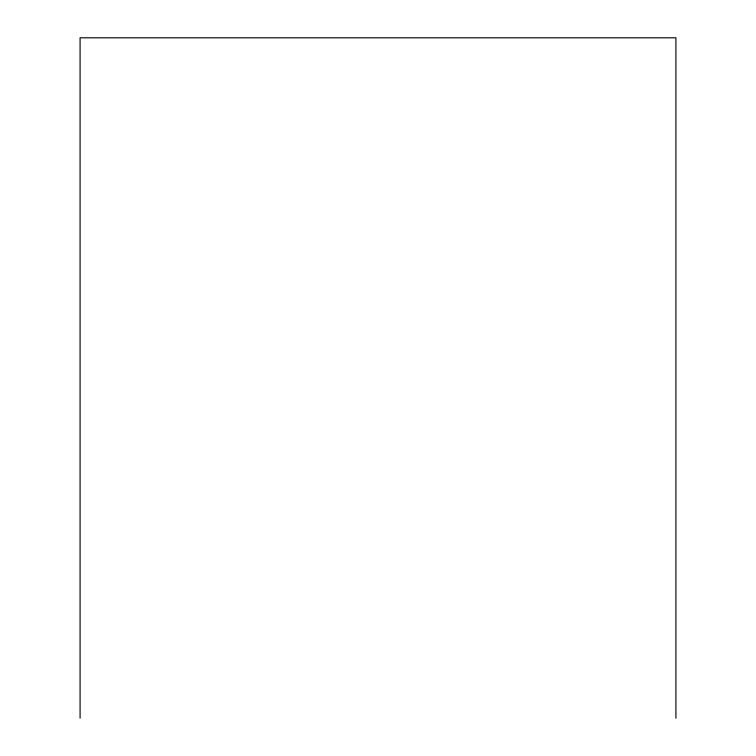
<?xml version="1.0" encoding="UTF-8"?>
<svg xmlns="http://www.w3.org/2000/svg" width="756" height="756" viewBox="0 0 756 756"><rect width="100%" height="100%" fill="white"/><g stroke="black" fill="none" stroke-linecap="round" stroke-linejoin="round"><path stroke-width="1.13" d="M675.921 718.2L675.921 37.8L80.079 37.8L80.079 718.2"/></g></svg>
